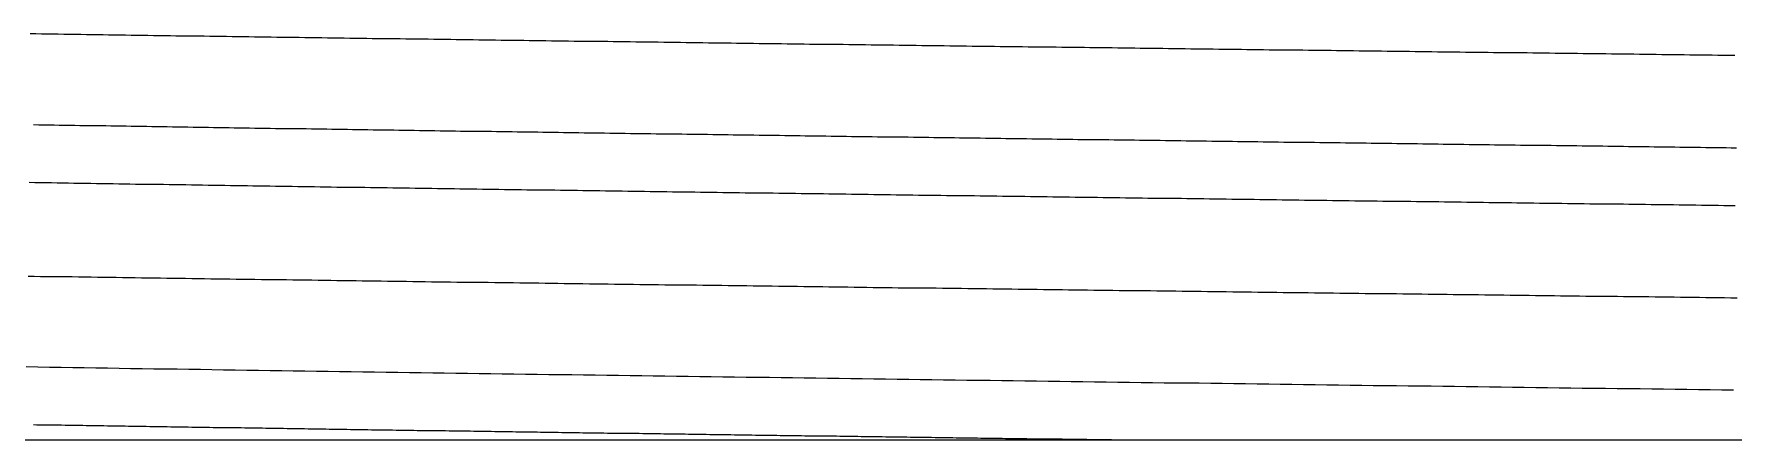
# Model space of a CAD drawing. Header units: millimetres. Extents: x 0 to 3800, y -67 to 2530.
# Drawn here: x 3354.18 to 3364.99, y 837.37 to 839.95 of the extents above; entities that cross this region are included whole.
import ezdxf

# ---------------------------------------------------------------- set-up
doc = ezdxf.new("R2010")
doc.units = ezdxf.units.MM
doc.layers.add('내부선 및 부속', color=4, linetype='Continuous')

msp = doc.modelspace()

# ---------------------------------------------------------------- linework, layer by layer
at = {"layer": '내부선 및 부속', "linetype": 'Continuous'}
msp.add_line((3344.58, 837.369), (3386.378, 837.369), dxfattribs=at)
at = {"layer": '내부선 및 부속', "linetype": 'Continuous', "flags": 128}
for points in [[(3365.002, 839.813), (3364.966, 839.813), (3364.93, 839.814), (3364.894, 839.814), (3364.859, 839.815), (3364.823, 839.815), (3364.787, 839.815), (3364.752, 839.816), (3364.716, 839.816), (3364.68, 839.817), (3364.645, 839.817), (3364.609, 839.818), (3364.609, 839.818), (3364.573, 839.818), (3364.538, 839.818), (3364.502, 839.819), (3364.466, 839.819), (3364.431, 839.82), (3364.395, 839.82), (3364.359, 839.821), (3364.324, 839.821), (3364.288, 839.821), (3364.252, 839.822), (3364.217, 839.822), (3364.181, 839.823), (3364.145, 839.823), (3364.11, 839.823), (3364.074, 839.824), (3364.038, 839.824), (3364.002, 839.825), (3363.967, 839.825), (3363.931, 839.826), (3363.895, 839.826), (3363.86, 839.826), (3363.824, 839.827), (3363.788, 839.827), (3363.753, 839.828), (3363.717, 839.828), (3363.681, 839.829), (3363.646, 839.829), (3363.61, 839.829), (3363.574, 839.83), (3363.539, 839.83), (3363.503, 839.831), (3363.467, 839.831), (3363.432, 839.832), (3363.396, 839.832), (3363.36, 839.832), (3363.325, 839.833), (3363.289, 839.833), (3363.253, 839.834), (3363.218, 839.834), (3363.182, 839.835), (3363.146, 839.835), (3363.11, 839.835), (3363.075, 839.836), (3363.039, 839.836), (3363.003, 839.837), (3362.968, 839.837), (3362.932, 839.838), (3362.896, 839.838), (3362.861, 839.838), (3362.825, 839.839), (3362.789, 839.839), (3362.754, 839.84), (3362.718, 839.84), (3362.682, 839.841), (3362.647, 839.841), (3362.611, 839.841), (3362.575, 839.842), (3362.54, 839.842), (3362.504, 839.843), (3362.468, 839.843), (3362.433, 839.844), (3362.397, 839.844), (3362.361, 839.844), (3362.325, 839.845), (3362.29, 839.845), (3362.254, 839.846), (3362.218, 839.846), (3362.183, 839.847), (3362.147, 839.847), (3362.111, 839.848), (3362.076, 839.848), (3362.04, 839.848), (3362.004, 839.849), (3361.969, 839.849), (3361.933, 839.85), (3361.897, 839.85), (3361.862, 839.851), (3361.826, 839.851), (3361.79, 839.851), (3361.755, 839.852), (3361.719, 839.852), (3361.683, 839.853), (3361.648, 839.853), (3361.612, 839.854), (3361.576, 839.854), (3361.541, 839.854), (3361.505, 839.855), (3361.469, 839.855), (3361.433, 839.856), (3361.398, 839.856), (3361.362, 839.857), (3361.326, 839.857), (3361.291, 839.857), (3361.255, 839.858), (3361.219, 839.858), (3361.184, 839.859), (3361.148, 839.859), (3361.112, 839.86), (3361.077, 839.86), (3361.041, 839.861), (3361.041, 839.861), (3361.005, 839.861), (3360.97, 839.861), (3360.934, 839.862), (3360.898, 839.862), (3360.863, 839.863), (3360.827, 839.863), (3360.791, 839.864), (3360.756, 839.864), (3360.72, 839.864), (3360.684, 839.865), (3360.649, 839.865), (3360.613, 839.866), (3360.577, 839.866), (3360.541, 839.867), (3360.506, 839.867), (3360.47, 839.868), (3360.434, 839.868), (3360.399, 839.868), (3360.363, 839.869), (3360.327, 839.869), (3360.292, 839.87), (3360.256, 839.87), (3360.22, 839.871), (3360.185, 839.871), (3360.149, 839.871), (3360.113, 839.872), (3360.078, 839.872), (3360.042, 839.873), (3360.006, 839.873), (3359.971, 839.874), (3359.935, 839.874), (3359.899, 839.875), (3359.864, 839.875), (3359.828, 839.875), (3359.792, 839.876), (3359.757, 839.876), (3359.721, 839.877), (3359.685, 839.877), (3359.649, 839.878), (3359.614, 839.878), (3359.578, 839.879), (3359.542, 839.879), (3359.507, 839.879), (3359.471, 839.88), (3359.435, 839.88), (3359.4, 839.881), (3359.364, 839.881), (3359.328, 839.882), (3359.293, 839.882), (3359.257, 839.883), (3359.221, 839.883), (3359.186, 839.883), (3359.15, 839.884), (3359.114, 839.884), (3359.079, 839.885), (3359.043, 839.885), (3359.007, 839.886), (3358.972, 839.886), (3358.936, 839.887), (3358.9, 839.887), (3358.865, 839.888), (3358.829, 839.888), (3358.793, 839.888), (3358.757, 839.889), (3358.722, 839.889), (3358.686, 839.89), (3358.65, 839.89), (3358.615, 839.891), (3358.579, 839.891), (3358.543, 839.892), (3358.508, 839.892), (3358.472, 839.892), (3358.436, 839.893), (3358.401, 839.893), (3358.365, 839.894), (3358.329, 839.894), (3358.294, 839.895), (3358.258, 839.895), (3358.222, 839.896), (3358.187, 839.896), (3358.151, 839.897), (3358.115, 839.897), (3358.08, 839.897), (3358.044, 839.898), (3358.008, 839.898), (3357.973, 839.899), (3357.937, 839.899), (3357.901, 839.9), (3357.865, 839.9), (3357.83, 839.901), (3357.794, 839.901), (3357.758, 839.902), (3357.723, 839.902), (3357.687, 839.903), (3357.651, 839.903), (3357.616, 839.903), (3357.58, 839.904), (3357.544, 839.904), (3357.509, 839.905), (3357.473, 839.905), (3357.473, 839.905), (3357.437, 839.906), (3357.402, 839.906), (3357.366, 839.907), (3357.33, 839.907), (3357.295, 839.908), (3357.259, 839.908), (3357.223, 839.909), (3357.188, 839.909), (3357.152, 839.909), (3357.116, 839.91), (3357.081, 839.91), (3357.045, 839.911), (3357.009, 839.911), (3356.973, 839.912), (3356.938, 839.912), (3356.902, 839.913), (3356.866, 839.913), (3356.831, 839.914), (3356.795, 839.914), (3356.759, 839.915), (3356.724, 839.915), (3356.688, 839.916), (3356.652, 839.916), (3356.617, 839.917), (3356.581, 839.917), (3356.545, 839.917), (3356.51, 839.918), (3356.474, 839.918), (3356.438, 839.919), (3356.403, 839.919), (3356.367, 839.92), (3356.331, 839.92), (3356.296, 839.921), (3356.26, 839.921), (3356.224, 839.922), (3356.189, 839.922), (3356.153, 839.923), (3356.117, 839.923), (3356.081, 839.924), (3356.046, 839.924), (3356.01, 839.925), (3355.974, 839.925), (3355.939, 839.926), (3355.903, 839.926), (3355.867, 839.927), (3355.832, 839.927), (3355.796, 839.927), (3355.76, 839.928), (3355.725, 839.928), (3355.689, 839.929), (3355.653, 839.929), (3355.618, 839.93), (3355.582, 839.93), (3355.546, 839.931), (3355.511, 839.931), (3355.475, 839.932), (3355.439, 839.932), (3355.404, 839.933), (3355.368, 839.933), (3355.332, 839.934), (3355.297, 839.934), (3355.261, 839.935), (3355.225, 839.935), (3355.189, 839.936), (3355.154, 839.936), (3355.118, 839.937), (3355.082, 839.937), (3355.047, 839.938), (3355.011, 839.938), (3354.975, 839.939), (3354.94, 839.939), (3354.904, 839.94), (3354.868, 839.94), (3354.833, 839.941), (3354.797, 839.941), (3354.761, 839.942), (3354.726, 839.942), (3354.69, 839.943), (3354.654, 839.943), (3354.619, 839.944), (3354.583, 839.944), (3354.547, 839.945), (3354.512, 839.945), (3354.476, 839.946), (3354.44, 839.946), (3354.405, 839.947), (3354.369, 839.947), (3354.333, 839.948), (3354.297, 839.948), (3354.262, 839.949), (3354.226, 839.949), (3354.19, 839.95), (3354.155, 839.95)], [(3354.176, 839.374), (3354.209, 839.373), (3354.242, 839.373), (3354.274, 839.372), (3354.307, 839.372), (3354.34, 839.371), (3354.373, 839.371), (3354.405, 839.37), (3354.438, 839.37), (3354.471, 839.369), (3354.504, 839.369), (3354.536, 839.368), (3354.569, 839.368), (3354.602, 839.367), (3354.635, 839.367), (3354.667, 839.366), (3354.7, 839.366), (3354.733, 839.365), (3354.766, 839.365), (3354.798, 839.364), (3354.831, 839.364), (3354.864, 839.363), (3354.896, 839.363), (3354.929, 839.362), (3354.962, 839.362), (3354.995, 839.361), (3355.027, 839.361), (3355.06, 839.36), (3355.093, 839.36), (3355.126, 839.359), (3355.158, 839.359), (3355.191, 839.358), (3355.224, 839.358), (3355.257, 839.357), (3355.289, 839.357), (3355.322, 839.356), (3355.355, 839.356), (3355.388, 839.355), (3355.42, 839.355), (3355.453, 839.354), (3355.486, 839.354), (3355.519, 839.353), (3355.551, 839.353), (3355.584, 839.352), (3355.617, 839.352), (3355.649, 839.351), (3355.682, 839.351), (3355.715, 839.35), (3355.748, 839.35), (3355.78, 839.349), (3355.813, 839.349), (3355.846, 839.349), (3355.879, 839.348), (3355.911, 839.348), (3355.944, 839.347), (3355.944, 839.347), (3355.977, 839.347), (3356.01, 839.346), (3356.042, 839.346), (3356.075, 839.345), (3356.108, 839.345), (3356.141, 839.344), (3356.173, 839.344), (3356.206, 839.343), (3356.239, 839.343), (3356.272, 839.342), (3356.304, 839.342), (3356.337, 839.341), (3356.37, 839.341), (3356.403, 839.34), (3356.435, 839.34), (3356.468, 839.34), (3356.501, 839.339), (3356.533, 839.339), (3356.566, 839.338), (3356.599, 839.338), (3356.632, 839.337), (3356.664, 839.337), (3356.697, 839.336), (3356.73, 839.336), (3356.763, 839.335), (3356.795, 839.335), (3356.828, 839.334), (3356.861, 839.334), (3356.894, 839.333), (3356.926, 839.333), (3356.959, 839.333), (3356.992, 839.332), (3357.025, 839.332), (3357.057, 839.331), (3357.09, 839.331), (3357.123, 839.33), (3357.156, 839.33), (3357.188, 839.329), (3357.221, 839.329), (3357.254, 839.328), (3357.286, 839.328), (3357.319, 839.327), (3357.352, 839.327), (3357.385, 839.327), (3357.417, 839.326), (3357.45, 839.326), (3357.483, 839.325), (3357.516, 839.325), (3357.548, 839.324), (3357.581, 839.324), (3357.614, 839.323), (3357.647, 839.323), (3357.679, 839.322), (3357.712, 839.322), (3357.745, 839.322), (3357.778, 839.321), (3357.81, 839.321), (3357.843, 839.32), (3357.876, 839.32), (3357.909, 839.319), (3357.941, 839.319), (3357.974, 839.318), (3358.007, 839.318), (3358.039, 839.318), (3358.072, 839.317), (3358.105, 839.317), (3358.138, 839.316), (3358.17, 839.316), (3358.203, 839.315), (3358.236, 839.315), (3358.269, 839.314), (3358.301, 839.314), (3358.334, 839.313), (3358.367, 839.313), (3358.4, 839.313), (3358.432, 839.312), (3358.465, 839.312), (3358.498, 839.311), (3358.531, 839.311), (3358.563, 839.31), (3358.596, 839.31), (3358.629, 839.309), (3358.662, 839.309), (3358.694, 839.309), (3358.727, 839.308), (3358.76, 839.308), (3358.793, 839.307), (3358.825, 839.307), (3358.858, 839.306), (3358.891, 839.306), (3358.923, 839.306), (3358.956, 839.305), (3358.989, 839.305), (3359.022, 839.304), (3359.054, 839.304), (3359.087, 839.303), (3359.12, 839.303), (3359.153, 839.302), (3359.185, 839.302), (3359.218, 839.302), (3359.218, 839.302), (3359.251, 839.301), (3359.284, 839.301), (3359.316, 839.3), (3359.349, 839.3), (3359.382, 839.299), (3359.415, 839.299), (3359.447, 839.299), (3359.48, 839.298), (3359.513, 839.298), (3359.546, 839.297), (3359.578, 839.297), (3359.611, 839.296), (3359.644, 839.296), (3359.676, 839.295), (3359.709, 839.295), (3359.742, 839.295), (3359.775, 839.294), (3359.807, 839.294), (3359.84, 839.293), (3359.873, 839.293), (3359.906, 839.292), (3359.938, 839.292), (3359.971, 839.292), (3360.004, 839.291), (3360.037, 839.291), (3360.069, 839.29), (3360.102, 839.29), (3360.135, 839.289), (3360.168, 839.289), (3360.2, 839.289), (3360.233, 839.288), (3360.266, 839.288), (3360.299, 839.287), (3360.331, 839.287), (3360.364, 839.286), (3360.397, 839.286), (3360.43, 839.286), (3360.462, 839.285), (3360.495, 839.285), (3360.528, 839.284), (3360.56, 839.284), (3360.593, 839.283), (3360.626, 839.283), (3360.659, 839.283), (3360.691, 839.282), (3360.724, 839.282), (3360.757, 839.281), (3360.79, 839.281), (3360.822, 839.28), (3360.855, 839.28), (3360.888, 839.28), (3360.921, 839.279), (3360.953, 839.279), (3360.986, 839.278), (3361.019, 839.278), (3361.052, 839.277), (3361.084, 839.277), (3361.117, 839.277), (3361.15, 839.276), (3361.183, 839.276), (3361.215, 839.275), (3361.248, 839.275), (3361.281, 839.274), (3361.313, 839.274), (3361.346, 839.274), (3361.379, 839.273), (3361.412, 839.273), (3361.444, 839.272), (3361.477, 839.272), (3361.51, 839.271), (3361.543, 839.271), (3361.575, 839.271), (3361.608, 839.27), (3361.641, 839.27), (3361.674, 839.269), (3361.706, 839.269), (3361.739, 839.269), (3361.772, 839.268), (3361.805, 839.268), (3361.837, 839.267), (3361.87, 839.267), (3361.903, 839.266), (3361.936, 839.266), (3361.968, 839.266), (3362.001, 839.265), (3362.034, 839.265), (3362.067, 839.264), (3362.099, 839.264), (3362.132, 839.263), (3362.165, 839.263), (3362.197, 839.263), (3362.23, 839.262), (3362.263, 839.262), (3362.296, 839.261), (3362.328, 839.261), (3362.361, 839.26), (3362.394, 839.26), (3362.427, 839.26), (3362.459, 839.259), (3362.492, 839.259), (3362.492, 839.259), (3362.525, 839.258), (3362.558, 839.258), (3362.59, 839.258), (3362.623, 839.257), (3362.656, 839.257), (3362.689, 839.256), (3362.721, 839.256), (3362.754, 839.255), (3362.787, 839.255), (3362.82, 839.255), (3362.852, 839.254), (3362.885, 839.254), (3362.918, 839.253), (3362.951, 839.253), (3362.983, 839.253), (3363.016, 839.252), (3363.049, 839.252), (3363.081, 839.251), (3363.114, 839.251), (3363.147, 839.25), (3363.18, 839.25), (3363.212, 839.25), (3363.245, 839.249), (3363.278, 839.249), (3363.311, 839.248), (3363.343, 839.248), (3363.376, 839.248), (3363.409, 839.247), (3363.442, 839.247), (3363.474, 839.246), (3363.507, 839.246), (3363.54, 839.245), (3363.573, 839.245), (3363.605, 839.245), (3363.638, 839.244), (3363.671, 839.244), (3363.704, 839.243), (3363.736, 839.243), (3363.769, 839.243), (3363.802, 839.242), (3363.834, 839.242), (3363.867, 839.241), (3363.9, 839.241), (3363.933, 839.24), (3363.965, 839.24), (3363.998, 839.24), (3364.031, 839.239), (3364.064, 839.239), (3364.096, 839.238), (3364.129, 839.238), (3364.162, 839.238), (3364.195, 839.237), (3364.227, 839.237), (3364.26, 839.236), (3364.293, 839.236), (3364.326, 839.235), (3364.358, 839.235), (3364.391, 839.235), (3364.424, 839.234), (3364.457, 839.234), (3364.489, 839.233), (3364.522, 839.233), (3364.555, 839.233), (3364.588, 839.232), (3364.62, 839.232), (3364.653, 839.231), (3364.686, 839.231), (3364.718, 839.23), (3364.751, 839.23), (3364.784, 839.23), (3364.817, 839.229), (3364.849, 839.229), (3364.882, 839.228), (3364.915, 839.228), (3364.948, 839.228), (3364.98, 839.227), (3365.013, 839.227)], [(3354.149, 839.007), (3354.184, 839.006), (3354.22, 839.006), (3354.255, 839.005), (3354.291, 839.005), (3354.327, 839.004), (3354.362, 839.004), (3354.398, 839.003), (3354.433, 839.002), (3354.469, 839.002), (3354.504, 839.001), (3354.54, 839.001), (3354.576, 839), (3354.611, 839), (3354.647, 838.999), (3354.682, 838.999), (3354.718, 838.998), (3354.754, 838.997), (3354.789, 838.997), (3354.825, 838.996), (3354.86, 838.996), (3354.896, 838.995), (3354.932, 838.995), (3354.967, 838.994), (3355.003, 838.994), (3355.038, 838.993), (3355.074, 838.993), (3355.11, 838.992), (3355.145, 838.992), (3355.181, 838.991), (3355.216, 838.991), (3355.252, 838.99), (3355.288, 838.989), (3355.323, 838.989), (3355.359, 838.988), (3355.394, 838.988), (3355.43, 838.987), (3355.465, 838.987), (3355.501, 838.986), (3355.537, 838.986), (3355.572, 838.985), (3355.608, 838.985), (3355.643, 838.984), (3355.679, 838.984), (3355.715, 838.983), (3355.75, 838.983), (3355.786, 838.982), (3355.821, 838.982), (3355.857, 838.981), (3355.893, 838.981), (3355.928, 838.98), (3355.964, 838.98), (3355.999, 838.979), (3356.035, 838.978), (3356.071, 838.978), (3356.106, 838.977), (3356.142, 838.977), (3356.177, 838.976), (3356.213, 838.976), (3356.249, 838.975), (3356.284, 838.975), (3356.32, 838.974), (3356.355, 838.974), (3356.391, 838.973), (3356.426, 838.973), (3356.462, 838.972), (3356.498, 838.972), (3356.533, 838.971), (3356.569, 838.971), (3356.604, 838.97), (3356.64, 838.97), (3356.676, 838.969), (3356.711, 838.969), (3356.747, 838.968), (3356.782, 838.968), (3356.782, 838.968), (3356.818, 838.967), (3356.854, 838.967), (3356.889, 838.966), (3356.925, 838.966), (3356.96, 838.965), (3356.996, 838.965), (3357.032, 838.964), (3357.067, 838.964), (3357.103, 838.963), (3357.138, 838.963), (3357.174, 838.962), (3357.21, 838.962), (3357.245, 838.961), (3357.281, 838.961), (3357.316, 838.96), (3357.352, 838.96), (3357.388, 838.959), (3357.423, 838.959), (3357.459, 838.958), (3357.494, 838.958), (3357.53, 838.957), (3357.565, 838.957), (3357.601, 838.956), (3357.637, 838.956), (3357.672, 838.955), (3357.708, 838.955), (3357.743, 838.954), (3357.779, 838.954), (3357.815, 838.953), (3357.85, 838.953), (3357.886, 838.952), (3357.921, 838.952), (3357.957, 838.951), (3357.993, 838.951), (3358.028, 838.95), (3358.064, 838.95), (3358.099, 838.949), (3358.135, 838.949), (3358.171, 838.948), (3358.206, 838.948), (3358.242, 838.947), (3358.277, 838.947), (3358.313, 838.947), (3358.349, 838.946), (3358.384, 838.946), (3358.42, 838.945), (3358.455, 838.945), (3358.491, 838.944), (3358.527, 838.944), (3358.562, 838.943), (3358.598, 838.943), (3358.633, 838.942), (3358.669, 838.942), (3358.704, 838.941), (3358.74, 838.941), (3358.776, 838.94), (3358.811, 838.94), (3358.847, 838.939), (3358.882, 838.939), (3358.918, 838.938), (3358.954, 838.938), (3358.989, 838.937), (3359.025, 838.937), (3359.06, 838.936), (3359.096, 838.936), (3359.132, 838.935), (3359.167, 838.935), (3359.203, 838.935), (3359.238, 838.934), (3359.274, 838.934), (3359.31, 838.933), (3359.345, 838.933), (3359.381, 838.932), (3359.416, 838.932), (3359.452, 838.931), (3359.488, 838.931), (3359.523, 838.93), (3359.559, 838.93), (3359.594, 838.929), (3359.63, 838.929), (3359.666, 838.928), (3359.701, 838.928), (3359.737, 838.927), (3359.772, 838.927), (3359.808, 838.926), (3359.843, 838.926), (3359.879, 838.926), (3359.915, 838.925), (3359.95, 838.925), (3359.986, 838.924), (3360.021, 838.924), (3360.057, 838.923), (3360.093, 838.923), (3360.128, 838.922), (3360.164, 838.922), (3360.199, 838.921), (3360.235, 838.921), (3360.271, 838.92), (3360.306, 838.92), (3360.342, 838.919), (3360.342, 838.919), (3360.377, 838.919), (3360.413, 838.918), (3360.449, 838.918), (3360.484, 838.918), (3360.52, 838.917), (3360.555, 838.917), (3360.591, 838.916), (3360.627, 838.916), (3360.662, 838.915), (3360.698, 838.915), (3360.733, 838.914), (3360.769, 838.914), (3360.805, 838.913), (3360.84, 838.913), (3360.876, 838.912), (3360.911, 838.912), (3360.947, 838.912), (3360.982, 838.911), (3361.018, 838.911), (3361.054, 838.91), (3361.089, 838.91), (3361.125, 838.909), (3361.16, 838.909), (3361.196, 838.908), (3361.232, 838.908), (3361.267, 838.907), (3361.303, 838.907), (3361.338, 838.906), (3361.374, 838.906), (3361.41, 838.905), (3361.445, 838.905), (3361.481, 838.905), (3361.516, 838.904), (3361.552, 838.904), (3361.588, 838.903), (3361.623, 838.903), (3361.659, 838.902), (3361.694, 838.902), (3361.73, 838.901), (3361.766, 838.901), (3361.801, 838.9), (3361.837, 838.9), (3361.872, 838.9), (3361.908, 838.899), (3361.944, 838.899), (3361.979, 838.898), (3362.015, 838.898), (3362.05, 838.897), (3362.086, 838.897), (3362.121, 838.896), (3362.157, 838.896), (3362.193, 838.895), (3362.228, 838.895), (3362.264, 838.894), (3362.299, 838.894), (3362.335, 838.894), (3362.371, 838.893), (3362.406, 838.893), (3362.442, 838.892), (3362.477, 838.892), (3362.513, 838.891), (3362.549, 838.891), (3362.584, 838.89), (3362.62, 838.89), (3362.655, 838.889), (3362.691, 838.889), (3362.727, 838.889), (3362.762, 838.888), (3362.798, 838.888), (3362.833, 838.887), (3362.869, 838.887), (3362.905, 838.886), (3362.94, 838.886), (3362.976, 838.885), (3363.011, 838.885), (3363.047, 838.884), (3363.083, 838.884), (3363.118, 838.884), (3363.154, 838.883), (3363.189, 838.883), (3363.225, 838.882), (3363.26, 838.882), (3363.296, 838.881), (3363.332, 838.881), (3363.367, 838.88), (3363.403, 838.88), (3363.438, 838.879), (3363.474, 838.879), (3363.51, 838.879), (3363.545, 838.878), (3363.581, 838.878), (3363.616, 838.877), (3363.652, 838.877), (3363.688, 838.876), (3363.723, 838.876), (3363.759, 838.875), (3363.794, 838.875), (3363.83, 838.874), (3363.866, 838.874), (3363.901, 838.874), (3363.901, 838.874), (3363.937, 838.873), (3363.972, 838.873), (3364.008, 838.872), (3364.044, 838.872), (3364.079, 838.871), (3364.115, 838.871), (3364.15, 838.87), (3364.186, 838.87), (3364.222, 838.87), (3364.257, 838.869), (3364.293, 838.869), (3364.328, 838.868), (3364.364, 838.868), (3364.4, 838.867), (3364.435, 838.867), (3364.471, 838.866), (3364.506, 838.866), (3364.542, 838.865), (3364.577, 838.865), (3364.613, 838.865), (3364.649, 838.864), (3364.684, 838.864), (3364.72, 838.863), (3364.755, 838.863), (3364.791, 838.862), (3364.827, 838.862), (3364.862, 838.861), (3364.898, 838.861), (3364.933, 838.86), (3364.969, 838.86), (3365.005, 838.86)], [(3354.141, 838.411), (3354.181, 838.41), (3354.221, 838.409), (3354.261, 838.409), (3354.301, 838.408), (3354.341, 838.408), (3354.381, 838.407), (3354.421, 838.407), (3354.462, 838.406), (3354.502, 838.405), (3354.542, 838.405), (3354.582, 838.404), (3354.622, 838.404), (3354.662, 838.403), (3354.702, 838.403), (3354.743, 838.402), (3354.783, 838.402), (3354.823, 838.401), (3354.863, 838.4), (3354.903, 838.4), (3354.943, 838.399), (3354.983, 838.399), (3355.024, 838.398), (3355.064, 838.398), (3355.104, 838.397), (3355.144, 838.397), (3355.184, 838.396), (3355.224, 838.395), (3355.264, 838.395), (3355.304, 838.394), (3355.345, 838.394), (3355.385, 838.393), (3355.425, 838.393), (3355.465, 838.392), (3355.505, 838.392), (3355.545, 838.391), (3355.585, 838.391), (3355.626, 838.39), (3355.666, 838.389), (3355.706, 838.389), (3355.746, 838.388), (3355.786, 838.388), (3355.826, 838.387), (3355.866, 838.387), (3355.907, 838.386), (3355.947, 838.386), (3355.987, 838.385), (3356.027, 838.385), (3356.067, 838.384), (3356.107, 838.383), (3356.147, 838.383), (3356.187, 838.382), (3356.228, 838.382), (3356.268, 838.381), (3356.308, 838.381), (3356.348, 838.38), (3356.388, 838.38), (3356.428, 838.379), (3356.468, 838.379), (3356.509, 838.378), (3356.549, 838.378), (3356.589, 838.377), (3356.629, 838.377), (3356.669, 838.376), (3356.709, 838.375), (3356.749, 838.375), (3356.79, 838.374), (3356.83, 838.374), (3356.87, 838.373), (3356.91, 838.373), (3356.95, 838.372), (3356.99, 838.372), (3356.99, 838.372), (3357.03, 838.371), (3357.07, 838.371), (3357.111, 838.37), (3357.151, 838.37), (3357.191, 838.369), (3357.231, 838.369), (3357.271, 838.368), (3357.311, 838.368), (3357.351, 838.367), (3357.392, 838.367), (3357.432, 838.366), (3357.472, 838.366), (3357.512, 838.365), (3357.552, 838.364), (3357.592, 838.364), (3357.632, 838.363), (3357.672, 838.363), (3357.713, 838.362), (3357.753, 838.362), (3357.793, 838.361), (3357.833, 838.361), (3357.873, 838.36), (3357.913, 838.36), (3357.953, 838.359), (3357.994, 838.359), (3358.034, 838.358), (3358.074, 838.358), (3358.114, 838.357), (3358.154, 838.357), (3358.194, 838.356), (3358.234, 838.356), (3358.275, 838.355), (3358.315, 838.355), (3358.355, 838.354), (3358.395, 838.354), (3358.435, 838.353), (3358.475, 838.353), (3358.515, 838.352), (3358.555, 838.352), (3358.596, 838.351), (3358.636, 838.351), (3358.676, 838.35), (3358.716, 838.35), (3358.756, 838.349), (3358.796, 838.349), (3358.836, 838.348), (3358.877, 838.348), (3358.917, 838.347), (3358.957, 838.347), (3358.997, 838.346), (3359.037, 838.346), (3359.077, 838.345), (3359.117, 838.345), (3359.158, 838.344), (3359.198, 838.344), (3359.238, 838.343), (3359.278, 838.343), (3359.318, 838.342), (3359.358, 838.342), (3359.398, 838.341), (3359.438, 838.341), (3359.479, 838.34), (3359.519, 838.339), (3359.559, 838.339), (3359.599, 838.338), (3359.639, 838.338), (3359.679, 838.337), (3359.719, 838.337), (3359.76, 838.336), (3359.8, 838.336), (3359.84, 838.336), (3359.88, 838.335), (3359.92, 838.335), (3359.96, 838.334), (3360, 838.334), (3360.041, 838.333), (3360.081, 838.333), (3360.121, 838.332), (3360.161, 838.332), (3360.201, 838.331), (3360.241, 838.331), (3360.281, 838.33), (3360.321, 838.33), (3360.362, 838.329), (3360.402, 838.329), (3360.442, 838.328), (3360.482, 838.328), (3360.522, 838.327), (3360.562, 838.327), (3360.602, 838.326), (3360.643, 838.326), (3360.683, 838.325), (3360.723, 838.325), (3360.763, 838.324), (3360.803, 838.324), (3360.843, 838.323), (3360.883, 838.323), (3360.924, 838.322), (3360.964, 838.322), (3361.004, 838.321), (3361.004, 838.321), (3361.044, 838.321), (3361.084, 838.32), (3361.124, 838.32), (3361.164, 838.319), (3361.205, 838.319), (3361.245, 838.318), (3361.285, 838.318), (3361.325, 838.317), (3361.365, 838.317), (3361.405, 838.316), (3361.445, 838.316), (3361.485, 838.315), (3361.526, 838.315), (3361.566, 838.314), (3361.606, 838.314), (3361.646, 838.313), (3361.686, 838.313), (3361.726, 838.312), (3361.766, 838.312), (3361.807, 838.311), (3361.847, 838.311), (3361.887, 838.31), (3361.927, 838.31), (3361.967, 838.309), (3362.007, 838.309), (3362.047, 838.308), (3362.088, 838.308), (3362.128, 838.307), (3362.168, 838.307), (3362.208, 838.307), (3362.248, 838.306), (3362.288, 838.306), (3362.328, 838.305), (3362.368, 838.305), (3362.409, 838.304), (3362.449, 838.304), (3362.489, 838.303), (3362.529, 838.303), (3362.569, 838.302), (3362.609, 838.302), (3362.649, 838.301), (3362.69, 838.301), (3362.73, 838.3), (3362.77, 838.3), (3362.81, 838.299), (3362.85, 838.299), (3362.89, 838.298), (3362.93, 838.298), (3362.971, 838.297), (3363.011, 838.297), (3363.051, 838.296), (3363.091, 838.296), (3363.131, 838.295), (3363.171, 838.295), (3363.211, 838.294), (3363.251, 838.294), (3363.292, 838.293), (3363.332, 838.293), (3363.372, 838.293), (3363.412, 838.292), (3363.452, 838.292), (3363.492, 838.291), (3363.532, 838.291), (3363.573, 838.29), (3363.613, 838.29), (3363.653, 838.289), (3363.693, 838.289), (3363.733, 838.288), (3363.773, 838.288), (3363.813, 838.287), (3363.854, 838.287), (3363.894, 838.286), (3363.934, 838.286), (3363.974, 838.285), (3364.014, 838.285), (3364.054, 838.284), (3364.094, 838.284), (3364.134, 838.283), (3364.175, 838.283), (3364.215, 838.282), (3364.255, 838.282), (3364.295, 838.281), (3364.335, 838.281), (3364.375, 838.28), (3364.415, 838.28), (3364.456, 838.28), (3364.496, 838.279), (3364.536, 838.279), (3364.576, 838.278), (3364.616, 838.278), (3364.656, 838.277), (3364.696, 838.277), (3364.737, 838.276), (3364.777, 838.276), (3364.817, 838.275), (3364.857, 838.275), (3364.897, 838.274), (3364.937, 838.274), (3364.977, 838.273), (3365.017, 838.273)], [(3354.129, 837.835), (3354.203, 837.833), (3354.277, 837.832), (3354.351, 837.831), (3354.425, 837.83), (3354.499, 837.829), (3354.572, 837.828), (3354.646, 837.827), (3354.72, 837.825), (3354.794, 837.824), (3354.868, 837.823), (3354.942, 837.822), (3355.016, 837.821), (3355.09, 837.82), (3355.164, 837.819), (3355.238, 837.818), (3355.311, 837.817), (3355.385, 837.815), (3355.459, 837.814), (3355.533, 837.813), (3355.607, 837.812), (3355.681, 837.811), (3355.755, 837.81), (3355.829, 837.809), (3355.903, 837.808), (3355.977, 837.807), (3356.05, 837.806), (3356.124, 837.805), (3356.198, 837.804), (3356.272, 837.802), (3356.346, 837.801), (3356.42, 837.8), (3356.494, 837.799), (3356.568, 837.798), (3356.642, 837.797), (3356.716, 837.796), (3356.789, 837.795), (3356.863, 837.794), (3356.937, 837.793), (3357.011, 837.792), (3357.085, 837.791), (3357.159, 837.79), (3357.233, 837.789), (3357.307, 837.788), (3357.381, 837.787), (3357.455, 837.786), (3357.528, 837.785), (3357.602, 837.784), (3357.676, 837.783), (3357.75, 837.782), (3357.824, 837.781), (3357.898, 837.78), (3357.972, 837.779), (3358.046, 837.778), (3358.12, 837.777), (3358.194, 837.776), (3358.267, 837.775), (3358.341, 837.774), (3358.415, 837.773), (3358.489, 837.772), (3358.563, 837.771), (3358.637, 837.77), (3358.711, 837.769), (3358.785, 837.768), (3358.859, 837.767), (3358.933, 837.766), (3359.006, 837.765), (3359.08, 837.764), (3359.154, 837.763), (3359.228, 837.762), (3359.302, 837.761), (3359.376, 837.76), (3359.45, 837.759), (3359.524, 837.758), (3359.598, 837.757), (3359.672, 837.756), (3359.746, 837.755), (3359.819, 837.754), (3359.893, 837.753), (3359.967, 837.752), (3360.041, 837.751), (3360.115, 837.75), (3360.189, 837.749), (3360.263, 837.748), (3360.337, 837.747), (3360.411, 837.746), (3360.485, 837.745), (3360.558, 837.744), (3360.632, 837.743), (3360.706, 837.742), (3360.78, 837.741), (3360.854, 837.74), (3360.928, 837.739), (3361.002, 837.738), (3361.002, 837.738), (3361.076, 837.737), (3361.15, 837.736), (3361.224, 837.735), (3361.297, 837.734), (3361.371, 837.733), (3361.445, 837.732), (3361.519, 837.731), (3361.593, 837.731), (3361.667, 837.73), (3361.741, 837.729), (3361.815, 837.728), (3361.889, 837.727), (3361.963, 837.726), (3362.036, 837.725), (3362.11, 837.724), (3362.184, 837.723), (3362.258, 837.722), (3362.332, 837.721), (3362.406, 837.72), (3362.48, 837.719), (3362.554, 837.718), (3362.628, 837.717), (3362.702, 837.716), (3362.775, 837.715), (3362.849, 837.714), (3362.923, 837.713), (3362.997, 837.713), (3363.071, 837.712), (3363.145, 837.711), (3363.219, 837.71), (3363.293, 837.709), (3363.367, 837.708), (3363.441, 837.707), (3363.515, 837.706), (3363.588, 837.705), (3363.662, 837.704), (3363.736, 837.703), (3363.81, 837.702), (3363.884, 837.701), (3363.958, 837.7), (3364.032, 837.699), (3364.106, 837.698), (3364.18, 837.698), (3364.254, 837.697), (3364.327, 837.696), (3364.401, 837.695), (3364.475, 837.694), (3364.549, 837.693), (3364.623, 837.692), (3364.697, 837.691), (3364.771, 837.69), (3364.845, 837.689), (3364.919, 837.688), (3364.993, 837.687)], [(3354.175, 837.467), (3354.197, 837.466), (3354.22, 837.466), (3354.242, 837.466), (3354.264, 837.465), (3354.287, 837.465), (3354.309, 837.464), (3354.332, 837.464), (3354.354, 837.464), (3354.377, 837.463), (3354.399, 837.463), (3354.421, 837.463), (3354.444, 837.462), (3354.466, 837.462), (3354.489, 837.462), (3354.511, 837.461), (3354.533, 837.461), (3354.556, 837.461), (3354.578, 837.46), (3354.601, 837.46), (3354.623, 837.46), (3354.646, 837.459), (3354.668, 837.459), (3354.69, 837.459), (3354.713, 837.458), (3354.735, 837.458), (3354.758, 837.458), (3354.78, 837.457), (3354.802, 837.457), (3354.825, 837.457), (3354.847, 837.456), (3354.87, 837.456), (3354.892, 837.456), (3354.915, 837.455), (3354.937, 837.455), (3354.959, 837.455), (3354.982, 837.454), (3355.004, 837.454), (3355.027, 837.454), (3355.049, 837.453), (3355.071, 837.453), (3355.071, 837.453), (3355.094, 837.453), (3355.116, 837.452), (3355.139, 837.452), (3355.161, 837.452), (3355.184, 837.451), (3355.206, 837.451), (3355.228, 837.451), (3355.251, 837.45), (3355.273, 837.45), (3355.296, 837.45), (3355.318, 837.449), (3355.34, 837.449), (3355.363, 837.449), (3355.385, 837.448), (3355.408, 837.448), (3355.43, 837.448), (3355.453, 837.447), (3355.475, 837.447), (3355.497, 837.447), (3355.52, 837.446), (3355.542, 837.446), (3355.565, 837.446), (3355.587, 837.445), (3355.61, 837.445), (3355.632, 837.445), (3355.654, 837.444), (3355.677, 837.444), (3355.699, 837.444), (3355.722, 837.443), (3355.744, 837.443), (3355.766, 837.443), (3355.789, 837.442), (3355.811, 837.442), (3355.834, 837.442), (3355.856, 837.441), (3355.879, 837.441), (3355.901, 837.441), (3355.923, 837.44), (3355.946, 837.44), (3355.968, 837.44), (3355.991, 837.439), (3356.013, 837.439), (3356.035, 837.439), (3356.058, 837.438), (3356.08, 837.438), (3356.103, 837.438), (3356.125, 837.437), (3356.148, 837.437), (3356.17, 837.437), (3356.192, 837.436), (3356.215, 837.436), (3356.237, 837.436), (3356.26, 837.435), (3356.282, 837.435), (3356.304, 837.435), (3356.327, 837.434), (3356.349, 837.434), (3356.372, 837.434), (3356.394, 837.433), (3356.417, 837.433), (3356.439, 837.433), (3356.461, 837.433), (3356.484, 837.432), (3356.506, 837.432), (3356.529, 837.432), (3356.551, 837.431), (3356.573, 837.431), (3356.596, 837.431), (3356.618, 837.43), (3356.641, 837.43), (3356.663, 837.43), (3356.686, 837.429), (3356.708, 837.429), (3356.73, 837.429), (3356.753, 837.428), (3356.775, 837.428), (3356.798, 837.428), (3356.82, 837.427), (3356.842, 837.427), (3356.865, 837.427), (3356.887, 837.426), (3356.91, 837.426), (3356.932, 837.426), (3356.955, 837.426), (3356.977, 837.425), (3356.999, 837.425), (3357.022, 837.425), (3357.044, 837.424), (3357.067, 837.424), (3357.089, 837.424), (3357.111, 837.423), (3357.134, 837.423), (3357.156, 837.423), (3357.179, 837.422), (3357.201, 837.422), (3357.224, 837.422), (3357.246, 837.421), (3357.268, 837.421), (3357.291, 837.421), (3357.313, 837.42), (3357.313, 837.42), (3357.336, 837.42), (3357.358, 837.42), (3357.381, 837.42), (3357.403, 837.419), (3357.425, 837.419), (3357.448, 837.419), (3357.47, 837.418), (3357.493, 837.418), (3357.515, 837.418), (3357.537, 837.417), (3357.56, 837.417), (3357.582, 837.417), (3357.605, 837.416), (3357.627, 837.416), (3357.65, 837.416), (3357.672, 837.415), (3357.694, 837.415), (3357.717, 837.415), (3357.739, 837.415), (3357.762, 837.414), (3357.784, 837.414), (3357.806, 837.414), (3357.829, 837.413), (3357.851, 837.413), (3357.874, 837.413), (3357.896, 837.412), (3357.919, 837.412), (3357.941, 837.412), (3357.963, 837.411), (3357.986, 837.411), (3358.008, 837.411), (3358.031, 837.411), (3358.053, 837.41), (3358.075, 837.41), (3358.098, 837.41), (3358.12, 837.409), (3358.143, 837.409), (3358.165, 837.409), (3358.188, 837.408), (3358.21, 837.408), (3358.232, 837.408), (3358.255, 837.407), (3358.277, 837.407), (3358.3, 837.407), (3358.322, 837.407), (3358.344, 837.406), (3358.367, 837.406), (3358.389, 837.406), (3358.412, 837.405), (3358.434, 837.405), (3358.457, 837.405), (3358.479, 837.404), (3358.501, 837.404), (3358.524, 837.404), (3358.546, 837.404), (3358.569, 837.403), (3358.591, 837.403), (3358.613, 837.403), (3358.636, 837.402), (3358.658, 837.402), (3358.681, 837.402), (3358.703, 837.401), (3358.726, 837.401), (3358.748, 837.401), (3358.77, 837.4), (3358.793, 837.4), (3358.815, 837.4), (3358.838, 837.4), (3358.86, 837.399), (3358.883, 837.399), (3358.905, 837.399), (3358.927, 837.398), (3358.95, 837.398), (3358.972, 837.398), (3358.995, 837.397), (3359.017, 837.397), (3359.039, 837.397), (3359.062, 837.397), (3359.084, 837.396), (3359.107, 837.396), (3359.129, 837.396), (3359.152, 837.395), (3359.174, 837.395), (3359.196, 837.395), (3359.219, 837.394), (3359.241, 837.394), (3359.264, 837.394), (3359.286, 837.394), (3359.308, 837.393), (3359.331, 837.393), (3359.353, 837.393), (3359.376, 837.392), (3359.398, 837.392), (3359.421, 837.392), (3359.443, 837.391), (3359.465, 837.391), (3359.488, 837.391), (3359.51, 837.391), (3359.533, 837.39), (3359.555, 837.39), (3359.555, 837.39), (3359.577, 837.39), (3359.6, 837.389), (3359.622, 837.389), (3359.645, 837.389), (3359.667, 837.388), (3359.69, 837.388), (3359.712, 837.388), (3359.734, 837.388), (3359.757, 837.387), (3359.779, 837.387), (3359.802, 837.387), (3359.824, 837.386), (3359.846, 837.386), (3359.869, 837.386), (3359.891, 837.386), (3359.914, 837.385), (3359.936, 837.385), (3359.959, 837.385), (3359.981, 837.384), (3360.003, 837.384), (3360.026, 837.384), (3360.048, 837.383), (3360.071, 837.383), (3360.093, 837.383), (3360.116, 837.383), (3360.138, 837.382), (3360.16, 837.382), (3360.183, 837.382), (3360.205, 837.381), (3360.228, 837.381), (3360.25, 837.381), (3360.272, 837.38), (3360.295, 837.38), (3360.317, 837.38), (3360.34, 837.38), (3360.362, 837.379), (3360.385, 837.379), (3360.407, 837.379), (3360.429, 837.378), (3360.452, 837.378), (3360.474, 837.378), (3360.497, 837.378), (3360.519, 837.377), (3360.541, 837.377), (3360.564, 837.377), (3360.586, 837.376), (3360.609, 837.376), (3360.631, 837.376), (3360.654, 837.376), (3360.676, 837.375), (3360.698, 837.375), (3360.721, 837.375), (3360.743, 837.374), (3360.766, 837.374), (3360.788, 837.374), (3360.81, 837.373), (3360.833, 837.373), (3360.855, 837.373), (3360.878, 837.373), (3360.9, 837.372), (3360.923, 837.372), (3360.945, 837.372), (3360.967, 837.371), (3360.99, 837.371), (3361.012, 837.371), (3361.035, 837.371), (3361.057, 837.37), (3361.079, 837.37), (3361.102, 837.37), (3361.124, 837.369), (3361.147, 837.369), (3361.147, 837.369)]]:
    msp.add_lwpolyline(points, dxfattribs=at)

doc.saveas('drawing.dxf')
